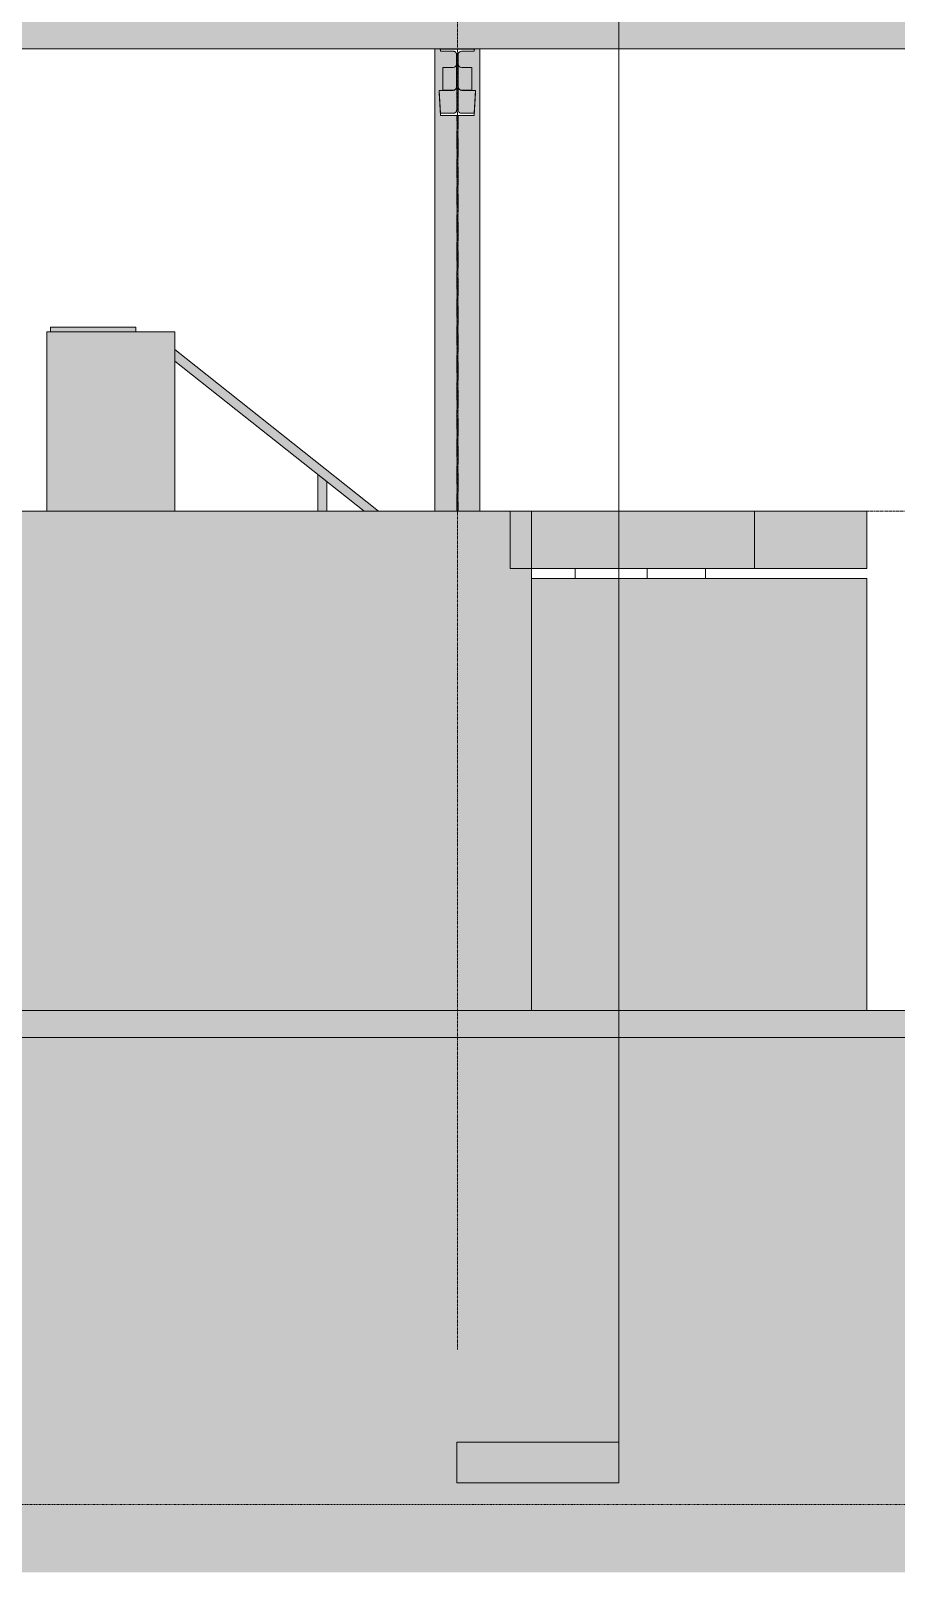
# Model space of a CAD drawing. Header units: inches. Extents: x 1352 to 6578, y -201 to 490.
# Drawn here: x 1718.4 to 1910.7, y -124.9 to 217.8 of the extents above; entities that cross this region are included whole.
import ezdxf

# ---------------------------------------------------------------- set-up
doc = ezdxf.new("R2010")
doc.units = ezdxf.units.IN
doc.header["$MEASUREMENT"] = 0
for name, pattern in [('Aligning Line 1_8_', [0.25, 0.125, -0.125]), ('Grid Line 1_2_', [0.875, 0.5, -0.125, 0.125, -0.125]), ('Hidden 1_8_', [0.1875, 0.125, -0.0625])]:
    doc.linetypes.add(name, pattern=pattern)
for name, color, linetype, lineweight in [('A-FLOR', 192, 'Continuous', 9), ('A-FLOR-HRAL', 11, 'Continuous', 9), ('A-FLOR-LEVL', 51, 'Continuous', 9), ('A-ROOF', 132, 'Continuous', 13), ('A-ROOF-PATT', 132, 'Continuous', 9), ('A-WALL', 113, 'Continuous', 13), ('A-WALL-PATT', 111, 'Continuous', 13), ('C-BLDG-PADS', 91, 'Continuous', 13), ('C-TOPO', 7, 'Continuous', 9), ('G-ANNO-SYMB', 111, 'Aligning Line 1_8_', 9), ('I-WALL', 2, 'Continuous', 13), ('M-EQPM', 50, 'Continuous', 9), ('S-BEAM', 12, 'Continuous', 13), ('S-COLS', 52, 'Continuous', 13), ('S-GRID', 1, 'Continuous', 9)]:
    doc.layers.add(name, color=color, linetype=linetype, lineweight=lineweight)

# ---------------------------------------------------------------- blocks, each defined once
blk = doc.blocks.new('Gas Fired Furnace - Direct Vent - 38000 BTUH-1351617-BUILDING SECTION - EAST_WEST - LOOKING SOUTH')
at = {"layer": 'M-EQPM'}
for points in [[(1615.73, 111), (1618.31, 111), (1618.31, 150.87), (1589.81, 150.87), (1589.81, 111)], [(1609.63, 150.87), (1609.63, 151.87), (1590.63, 151.87), (1590.63, 150.87)]]:
    blk.add_hatch(color=8, dxfattribs=at).paths.add_polyline_path(points, flags=0)
at = {"layer": 'M-EQPM', "color": 8}
for p, q in [((1589.81, 150.87), (1618.31, 150.87)), ((1589.81, 111), (1589.81, 150.87)), ((1590.63, 151.87), (1609.63, 151.87)), ((1590.63, 150.87), (1590.63, 151.87)), ((1609.63, 150.87), (1609.63, 151.87)), ((1618.31, 111), (1618.31, 150.87))]:
    blk.add_line(p, q, dxfattribs=at)
blk = doc.blocks.new('Railing - 2_-1242822-BUILDING SECTION - EAST_WEST - LOOKING SOUTH')
at = {"layer": 'A-FLOR-HRAL'}
blk.add_hatch(color=8, dxfattribs=at).paths.add_polyline_path([(1782.95, 111), (1784.2, 111), (1784.2, 117.55), (1782.2, 119.13), (1782.2, 111)], flags=0)
at = {"layer": 'A-FLOR-HRAL', "color": 8}
for p, q in [((1782.2, 119.13), (1784.2, 117.55)), ((1782.2, 111), (1782.2, 119.13)), ((1784.2, 111), (1784.2, 117.55))]:
    blk.add_line(p, q, dxfattribs=at)
blk = doc.blocks.new('Railing - Railing-1377789-BUILDING SECTION - EAST_WEST - LOOKING SOUTH')
blk.add_blockref('Railing - 2_-1242822-BUILDING SECTION - EAST_WEST - LOOKING SOUTH', (0, 0))
blk = doc.blocks.new('Top Rail Type - Top Rail_Internal_-1377806-BUILDING SECTION - EAST_WEST - LOOKING SOUTH')
at = {"layer": 'A-FLOR-HRAL'}
blk.add_hatch(color=8, dxfattribs=at).paths.add_polyline_path([(1795.67, 111), (1750.43, 146.9), (1750.43, 144.34), (1792.45, 111)], flags=0)
at = {"layer": 'A-FLOR-HRAL', "color": 8}
for p, q in [((1795.67, 111), (1750.43, 146.9)), ((1750.43, 144.34), (1792.45, 111))]:
    blk.add_line(p, q, dxfattribs=at)
blk = doc.blocks.new('W-Wide Flange - GIRDER - T_B_D_ - 2-V9-BUILDING SECTION - EAST_WEST - LOOKING SOUTH')
at = {"layer": 'S-BEAM', "lineweight": 9}
for points in [[(1812.24, 204.59), (1812.24, 209.62), (1809.96, 209.62), (1809.96, 204.59), (1811.7, 204.59)], [(1812.24, 204.59), (1812.44, 204.62), (1812.73, 204.77), (1812.87, 204.92), (1812.93, 204.99), (1813.01, 205.19), (1813.04, 205.39), (1813.01, 210.21), (1812.84, 209.9), (1812.8, 209.85), (1812.64, 209.72), (1812.44, 209.64), (1812.24, 209.62), (1812.24, 204.62)], [(1814.17, 204.59), (1814.17, 209.62), (1813.96, 209.64), (1813.77, 209.72), (1813.56, 209.9), (1813.48, 210.02), (1813.4, 210.21), (1813.37, 210.21), (1813.4, 205.19), (1813.54, 204.92), (1813.68, 204.77), (1813.77, 204.7), (1814.11, 204.6)], [(1816.45, 204.59), (1816.45, 209.62), (1814.17, 209.62), (1814.17, 204.59), (1814.31, 204.59)]]:
    blk.add_hatch(color=254, dxfattribs=at).paths.add_polyline_path(points, flags=0)
h = blk.add_hatch(color=254, dxfattribs=at)
h.paths.add_polyline_path([(1813.01, 204.02), (1813.04, 204.02), (1813.01, 205.19), (1812.87, 204.92), (1812.72, 204.76), (1812.49, 204.64), (1812.29, 204.6), (1812.24, 204.59), (1809.96, 204.59), (1809.96, 204.54), (1812.44, 204.56), (1812.73, 204.71), (1812.88, 204.87), (1812.96, 205.01), (1812.99, 204.99), (1812.91, 204.77), (1812.92, 204.69), (1812.96, 204.65), (1812.92, 204.48), (1812.94, 204.41), (1812.92, 204.24), (1812.96, 204.22), (1812.99, 204.18), (1813, 204.02)], flags=0)
h.paths.add_polyline_path([(1813.5, 204.29), (1813.43, 204.3), (1813.47, 204.36), (1813.49, 204.31)], flags=0)
h.paths.add_polyline_path([(1813.37, 204.02), (1813.44, 204.03), (1813.47, 204.02), (1813.49, 204.02), (1813.5, 204.16), (1813.5, 204.26), (1813.48, 204.68), (1813.5, 204.67), (1813.53, 204.7), (1813.4, 205.09), (1813.46, 204.99), (1813.56, 204.82), (1813.72, 204.68), (1813.89, 204.59), (1814.11, 204.54), (1814.41, 204.54), (1816.45, 204.54), (1816.45, 204.59), (1813.96, 204.62), (1813.68, 204.77), (1813.52, 204.94), (1813.42, 205.13), (1813.4, 205.19), (1813.37, 205.18), (1813.37, 204.02)], flags=0)
at = {"layer": 'S-BEAM', "color": 8, "lineweight": 9}
for p, q in [((1813.04, 212.63), (1813.04, 205.39)), ((1813.37, 205.39), (1813.37, 212.63)), ((1809.96, 209.62), (1812.24, 209.62)), ((1809.96, 209.62), (1809.96, 204.59)), ((1814.17, 209.62), (1816.45, 209.62)), ((1816.45, 204.59), (1816.45, 209.62)), ((1812.24, 204.59), (1809.96, 204.59)), ((1809.96, 204.59), (1809.96, 204.54)), ((1813.37, 204.02), (1813.44, 204.02)), ((1816.45, 204.59), (1814.17, 204.59)), ((1816.45, 204.54), (1816.45, 204.59))]:
    blk.add_line(p, q, dxfattribs=at)
for centre, start_param, end_param in [((1812.24, 210.42), 4.712389, 6.283185), ((1814.17, 210.42), 3.141593, 4.712389), ((1812.24, 205.39), 4.712389, 6.283185), ((1814.17, 205.39), 3.141593, 4.712389)]:
    blk.add_ellipse(centre, major_axis=(0.8, 0), ratio=0.999783, start_param=start_param, end_param=end_param, dxfattribs=at)
blk = doc.blocks.new('W-Wide Flange-Column - W10X49-V10-BUILDING SECTION - EAST_WEST - LOOKING SOUTH')
at = {"layer": 'S-COLS', "color": 8, "linetype": 'Hidden 1_8_', "lineweight": 9}
for p, q in [((1813.05, 201.97), (1813.05, 200.15)), ((1813.05, 198.93), (1813.05, 111)), ((1813.36, 200.15), (1813.36, 201.97)), ((1813.36, 111), (1813.36, 198.93))]:
    blk.add_line(p, q, dxfattribs=at)
blk = doc.blocks.new('Section - 3_32_ x 3_8_-54337-BUILDING SECTION - EAST_WEST - LOOKING SOUTH')
at = {"layer": 'G-ANNO-SYMB', "linetype": 'Continuous'}
blk.add_hatch(color=256, dxfattribs=at).paths.add_polyline_path([(2512.89, -124.86), (2548.89, -124.86), (2548.89, -133.86), (2512.89, -133.86)], flags=0)
for p, q in [((2512.89, -124.86), (2512.89, -133.86)), ((2548.89, -124.86), (2512.89, -124.86)), ((2548.89, -133.86), (2548.89, -124.86)), ((2512.89, -133.86), (2548.89, -133.86))]:
    blk.add_line(p, q, dxfattribs=at)

msp = doc.modelspace()

# ---------------------------------------------------------------- hatches: boundary and pattern name
at = {"layer": 'A-FLOR'}
for points in [[(1829.70325, 98.25), (1829.70325, 111), (1824.95325, 111), (1824.95325, 98.25)], [(1868.35309, 98.25), (1879.20325, 98.25), (1879.20325, 111), (1829.70325, 111), (1829.70325, 98.25), (1868.26865, 98.25)], [(1879.20325, 98.25), (1904.20325, 98.25), (1904.20325, 111), (1879.20325, 111), (1879.20325, 100.65548)]]:
    msp.add_hatch(color=8, dxfattribs=at).paths.add_polyline_path(points, flags=0)
at = {"layer": 'A-ROOF-PATT'}
h = msp.add_hatch(dxfattribs=at)
h.set_pattern_fill('FP_5', color=8, style=0, pattern_type=2)
h.set_pattern_definition([(161.57, (2840.347, 133.239), (-3.8399538, -1.54e-05), [0, -27.322, 3.034, 0]), (18.43, (2839.387, 133.239), (-3.8399538, 1.54e-05), [0, -27.322, 3.034, 0]), (108.43, (2840.347, 133.239), (1.919622, -9.6005246), [9.106, -21.25]), (71.57, (2839.387, 133.239), (1.919622, 9.6005246), [9.106, -21.25])])
h.paths.add_polyline_path([(3037.15949, 213.77444), (3105.45325, 213.77444), (3105.45325, 221.77617), (1585.45325, 221.77617), (1585.45325, 213.77444), (3029.45325, 213.77444)], flags=0)
at = {"layer": 'A-WALL-PATT', "lineweight": 9}
h = msp.add_hatch(dxfattribs=at)
h.set_pattern_fill('FP_3', color=9, style=0, pattern_type=2)
h.set_pattern_definition([(0, (1631.391, 0), (0, 8), []), (90, (1631.391, 0), (-8, 8), [8, -8])])
h.paths.add_polyline_path([(1829.70325, 96), (1868.35309, 96), (1868.35309, 98.25), (1829.70325, 98.25), (1829.70325, 97.56922)], flags=0)
at = {"layer": 'C-BLDG-PADS', "lineweight": 9}
h = msp.add_hatch(dxfattribs=at)
h.set_pattern_fill('FP_2', style=0, pattern_type=2)
h.set_pattern_definition([(50, (2839.867, 132.76), (27.5427, -2.40992), [2.88, -31.68]), (355, (2839.867, 132.76), (-5.32784, 28.88427), [2.304, -25.344]), (100.451, (2842.163, 132.558), (22.2153, 26.47393), [2.448, -26.924]), (46.184, (2839.867, 140.44), (40.9819, -6.3564), [4.32, -47.52]), (96.636, (2843.283, 139.91), (35.8907, 37.4062), [3.671, -40.386]), (351.184, (2839.867, 140.44), (35.891, 37.4062), [3.456, -38.016]), (21, (2843.707, 138.52), (22.92104, -15.46073), [2.88, -31.68]), (326, (2843.707, 138.52), (9.34353, 27.84574), [2.304, -25.344]), (71.451, (2845.617, 137.23), (32.26477, 12.3844), [2.448, -26.924]), (37.5, (2839.867, 132.759), (0.466855, 12.78271), [1.267, -23.77, 1.267, -24.461, -25.44]), (37.5, (2839.867, 132.759), (0.466855, 12.78271), [-50.765, 1.267, -24.173]), (7.5, (2839.867, 132.759), (10.10159, 15.14509), [1.267, -13.402, 1.267, -23.194, -9.696]), (7.5, (2839.867, 132.759), (10.10159, 15.14509), [-39.13, 1.267, -8.429]), (327.5, (2831.304, 132.759), (20.49916, -0.86578), [1.267, -8.333, 1.267, -28.685, -39.744]), (327.5, (2831.304, 132.759), (20.49916, -0.86578), [-39.552, 1.267, -38.477]), (317.5, (2827.464, 132.759), (22.39478, 3.8443), [1.267, -11.213, 1.267, -18.624, -28.224]), (317.5, (2827.464, 132.759), (22.39478, 3.8443), [-32.371, 1.267, -26.957])])
h.paths.add_polyline_path([(2117.40824, -6), (3018.20325, -6), (3018.20325, 0), (1587.20325, 0), (1587.20325, -6), (2096.50481, -6)], flags=0)
at = {"layer": 'C-TOPO'}
h = msp.add_hatch(dxfattribs=at)
h.set_pattern_fill('FP_10', color=8, style=0, pattern_type=2)
h.set_pattern_definition([(0, (2839.867, 132.76), (24, 24), [24, -24]), (0, (2839.867, 141.76), (24, 24), [24, -24]), (0, (2839.867, 150.76), (24, 24), [24, -24]), (90, (2842.867, 153.76), (-24, 24), [24, -24]), (90, (2851.867, 153.76), (-24, 24), [24, -24]), (90, (2860.867, 153.76), (-24, 24), [24, -24])])
h.paths.add_polyline_path([(1599.64075, -124.88852), (3018.20325, -124.88852), (3018.20325, -60), (3004.20325, -60), (3004.20325, -48), (3018.20325, -48), (3018.20325, -6.00628), (1587.20325, -6.00628), (1587.20325, -48), (1599.64075, -48), (1599.64075, -60), (1587.20325, -60), (1587.20325, -124.88852)], flags=0)
at = {"layer": 'I-WALL', "lineweight": 9}
for color, points in [(10, [(1587.20325, 0), (1824.95325, 0), (1824.95325, 111), (1585.45325, 111), (1585.45325, 0)]), (254, [(1866.56699, 0), (1904.20325, 0), (1904.20325, 96), (1829.70325, 96), (1829.70325, 0)])]:
    msp.add_hatch(color=color, dxfattribs=at).paths.add_polyline_path(points, flags=0)
at = {"layer": 'I-WALL'}
msp.add_hatch(color=50, dxfattribs=at).paths.add_polyline_path([(1829.70325, 0), (1829.70325, 98.25), (1824.95325, 98.25), (1824.95325, 0)], flags=0)
at = {"layer": 'S-BEAM'}
for points in [[(1809.43729, 213.22469), (1809.43284, 213.77444), (1809.37878, 213.73475), (1809.43726, 213.2249)], [(1816.96922, 213.22469), (1817.03228, 213.77444), (1816.96925, 213.73475), (1816.96925, 213.42748)], [(1809.43795, 199.44138), (1812.29164, 199.46048), (1812.23575, 204.53526), (1809.17825, 204.53526), (1809.26391, 202.85511)], [(1814.11598, 199.44138), (1816.96856, 199.44138), (1817.22825, 204.53526), (1814.17075, 204.53526), (1814.11466, 199.44138)], [(1809.43797, 198.93124), (1809.43795, 199.44138), (1809.43795, 198.93171)]]:
    msp.add_hatch(color=9, dxfattribs=at).paths.add_polyline_path(points, flags=0)
at = {"layer": 'S-BEAM', "lineweight": 9}
h = msp.add_hatch(dxfattribs=at)
h.set_pattern_fill('FP_14', color=8, style=0, pattern_type=2)
h.set_pattern_definition([(45, (2839.867, 132.759), (-9.50352, 9.50352), []), (45, (2839.867, 147.159), (-9.50352, 9.50352), [])])
h.paths.add_polyline_path([(1809.43797, 198.93124), (1816.96853, 198.93124), (1816.96853, 199.44138), (1813.88004, 199.48332), (1813.63978, 199.60777), (1813.42866, 199.87289), (1813.35337, 200.21202), (1813.37252, 212.63268), (1813.5196, 212.93805), (1813.78453, 213.14931), (1814.1148, 213.22469), (1816.96922, 213.22469), (1816.96925, 213.73475), (1809.43726, 213.73475), (1809.43729, 213.22469), (1812.5264, 213.18275), (1812.76657, 213.05843), (1812.97776, 212.79343), (1813.05309, 212.46315), (1813.03404, 200.03368), (1812.88704, 199.72822), (1812.62215, 199.51683), (1812.29185, 199.44138), (1809.43797, 199.44138), (1809.43797, 199.33098)], flags=0)
at = {"layer": 'S-BEAM'}
h = msp.add_hatch(color=9, dxfattribs=at)
h.paths.add_polyline_path([(1812.93734, 200.52378), (1813.00194, 200.59826), (1812.95272, 200.56313)], flags=0)
h.paths.add_polyline_path([(1812.86769, 201.0371), (1812.94785, 201.1195), (1812.90935, 201.1195), (1812.8744, 201.05038)], flags=0)
h.paths.add_polyline_path([(1812.91184, 201.32129), (1812.88973, 201.36802), (1812.86769, 201.31054)], flags=0)
h.paths.add_polyline_path([(1812.93932, 201.88016), (1813.01645, 201.97408), (1812.98332, 201.97408), (1812.95343, 201.91028)], flags=0)
h.paths.add_polyline_path([(1812.87745, 202.80745), (1812.95413, 202.88102), (1812.96249, 202.97553), (1812.90156, 202.85511)], flags=0)
h.paths.add_polyline_path([(1812.87037, 202.96408), (1812.96606, 203.0464), (1812.98253, 203.16588), (1812.87431, 202.97118)], flags=0)
h.paths.add_polyline_path([(1812.29185, 199.44138), (1812.62233, 199.51694), (1812.88704, 199.72844), (1813.0219, 200.21202), (1812.98318, 200.24146), (1812.90007, 200.18073), (1812.93734, 200.37808), (1812.95108, 200.43611), (1812.9533, 200.58618), (1812.91529, 200.59947), (1812.94231, 200.68611), (1812.98966, 200.92694), (1812.91971, 200.88291), (1812.9655, 201.09305), (1812.86339, 200.99239), (1812.84142, 201.08592), (1812.83733, 201.13939), (1812.82864, 201.21587), (1812.84704, 201.30551), (1812.9194, 201.5599), (1812.91819, 201.66611), (1812.88689, 201.71253), (1812.947, 201.828), (1812.93096, 201.969), (1812.87404, 201.90004), (1812.87122, 202.0383), (1812.98017, 202.2121), (1813.02171, 202.4774), (1812.99827, 202.52996), (1812.92238, 202.48271), (1812.90506, 202.54776), (1812.9243, 202.74077), (1812.8704, 202.71597), (1812.86324, 202.79019), (1812.82706, 202.8149), (1812.87074, 202.95897), (1812.89971, 203.04624), (1812.96574, 203.29756), (1812.90044, 203.30427), (1812.86744, 203.33914), (1812.99758, 204.01975), (1812.96508, 204.03879), (1812.98947, 204.38343), (1812.9211, 204.34197), (1812.94507, 204.4679), (1812.92739, 204.49347), (1812.96331, 204.66976), (1812.9067, 204.66976), (1812.87909, 204.70178), (1812.99104, 205.02021), (1812.95317, 204.99454), (1812.847, 204.82889), (1812.68991, 204.68397), (1812.52034, 204.59463), (1812.29185, 204.54265), (1812.23575, 204.53526), (1812.29164, 199.46048)], flags=0)
h.paths.add_polyline_path([(1812.69574, 199.67855), (1812.69562, 199.67855), (1812.69562, 199.72851)], flags=0)
h.paths.add_polyline_path([(1812.81297, 200.75017), (1812.90077, 200.88026), (1812.88704, 200.84228), (1812.81647, 200.75452)], flags=0)
h.paths.add_polyline_path([(1812.83733, 201.13939), (1812.91184, 201.18672), (1812.86769, 201.18277), (1812.84793, 201.15453)], flags=0)
h.paths.add_polyline_path([(1812.98339, 201.26592), (1812.95011, 201.30551), (1812.97096, 201.27056)], flags=0)
h.paths.add_polyline_path([(1812.82706, 202.50601), (1812.89934, 202.64597), (1812.92238, 202.64393), (1812.84329, 202.52949)], flags=0)
h.paths.add_polyline_path([(1812.98127, 202.64966), (1812.9455, 202.68033), (1812.9455, 202.66757)], flags=0)
h = msp.add_hatch(color=9, dxfattribs=at)
h.paths.add_polyline_path([(1813.44393, 204.57703), (1813.57117, 204.41667), (1813.48779, 204.5014), (1813.44933, 204.56772)], flags=0)
h.paths.add_polyline_path([(1813.55861, 200.62053), (1813.68899, 200.49069), (1813.63213, 200.5304), (1813.56456, 200.61324)], flags=0)
h.paths.add_polyline_path([(1814.11466, 199.44138), (1814.17075, 204.53526), (1813.82035, 204.62188), (1813.68316, 204.70962), (1813.53138, 204.86554), (1813.42449, 205.06417), (1813.42394, 204.96784), (1813.498, 204.76953), (1813.48979, 204.68278), (1813.44662, 204.62188), (1813.46698, 204.42701), (1813.4898, 204.14338), (1813.46835, 204.09764), (1813.41497, 204.1269), (1813.4123, 203.94374), (1813.45364, 203.76901), (1813.53023, 203.66192), (1813.55858, 203.61638), (1813.54565, 203.56558), (1813.45475, 203.6926), (1813.39637, 203.73614), (1813.45109, 203.42428), (1813.43079, 203.38074), (1813.4885, 203.15084), (1813.45475, 203.14889), (1813.52636, 202.85511), (1813.49221, 202.83628), (1813.52647, 202.5839), (1813.53862, 202.5677), (1813.62293, 202.46449), (1813.57312, 202.34587), (1813.52559, 202.41971), (1813.53862, 202.30892), (1813.62135, 202.14382), (1813.62007, 202.10922), (1813.42519, 202.31734), (1813.44042, 202.19833), (1813.51367, 202.10488), (1813.52048, 201.93278), (1813.61829, 201.85867), (1813.64899, 201.66402), (1813.72144, 201.54347), (1813.61737, 201.58178), (1813.51192, 201.70863), (1813.51192, 201.63466), (1813.42267, 201.73973), (1813.50372, 201.28091), (1813.46167, 201.26661), (1813.42077, 201.25593), (1813.46461, 201.03337), (1813.51732, 200.95055), (1813.46978, 200.88538), (1813.4479, 200.87498), (1813.47854, 200.74944), (1813.433, 200.7435), (1813.45849, 200.37251), (1813.38917, 200.4582), (1813.38351, 200.31193), (1813.42866, 200.00491), (1813.47105, 199.95183), (1813.509, 199.75816), (1813.57686, 199.67078), (1813.78445, 199.51683), (1813.94548, 199.46048)], flags=0)
h.paths.add_polyline_path([(1813.68021, 199.98481), (1813.57837, 200.08163), (1813.63978, 200.06776), (1813.67127, 200.00314)], flags=0)
h.paths.add_polyline_path([(1813.61923, 201.71353), (1813.51918, 201.85867), (1813.52031, 201.77087), (1813.61905, 201.71363)], flags=0)
h.paths.add_polyline_path([(1813.49661, 204.29151), (1813.42075, 204.42701), (1813.46698, 204.29667), (1813.4898, 204.2927)], flags=0)
at = {"layer": 'S-COLS'}
h = msp.add_hatch(color=9, dxfattribs=at)
h.paths.add_polyline_path([(1818.20325, 111), (1818.20325, 213.77444), (1817.02773, 213.73475), (1816.96925, 213.22469), (1813.88011, 213.18275), (1813.63999, 213.05843), (1813.42886, 212.79367), (1813.42878, 212.79343), (1813.37075, 212.61702), (1813.39801, 210.20821), (1813.56385, 209.90336), (1813.60507, 209.84965), (1813.77075, 209.72255), (1813.9637, 209.64264), (1814.3084, 209.61539), (1816.44739, 209.61539), (1816.44739, 204.53526), (1817.22825, 204.53526), (1817.22825, 203.96039), (1816.94255, 198.93124), (1809.43795, 198.93171), (1809.17825, 204.53526), (1809.95911, 204.53526), (1809.95911, 209.61539), (1812.44281, 209.64264), (1812.63575, 209.72255), (1812.84266, 209.90336), (1812.92857, 210.0153), (1813.00849, 210.20821), (1813.03575, 210.41522), (1813.03397, 212.63268), (1812.88687, 212.93805), (1812.62189, 213.14931), (1812.29171, 213.22469), (1809.43726, 213.2249), (1809.37423, 213.77444), (1808.20325, 213.77444), (1808.20325, 111)], flags=0)
h.paths.add_polyline_path([(1813.47105, 199.95183), (1813.42866, 200.1221), (1813.44182, 200.03386), (1813.47045, 199.95352)], flags=0)
h.paths.add_polyline_path([(1813.51929, 199.72844), (1813.38538, 200.21202), (1813.40888, 200.26393), (1813.42688, 200.31193), (1813.4479, 200.39725), (1813.46763, 200.4582), (1813.45599, 200.62053), (1813.4479, 200.87498), (1813.51732, 200.95055), (1813.51584, 200.97169), (1813.42935, 201.10641), (1813.42479, 201.36108), (1813.46461, 201.34781), (1813.45781, 201.43688), (1813.46461, 201.51219), (1813.44916, 201.63252), (1813.4617, 201.69378), (1813.51373, 201.63252), (1813.51373, 201.70644), (1813.64899, 201.56102), (1813.70827, 201.56538), (1813.61478, 201.79672), (1813.57849, 201.89704), (1813.51331, 201.97408), (1813.51713, 202.19621), (1813.62135, 202.14382), (1813.61477, 202.19824), (1813.51713, 202.34015), (1813.53862, 202.4015), (1813.61871, 202.35525), (1813.60945, 202.51871), (1813.52647, 202.5839), (1813.48127, 202.87129), (1813.52636, 202.85511), (1813.44932, 203.04714), (1813.42101, 203.2118), (1813.48127, 203.07786), (1813.50212, 203.13877), (1813.53825, 203.15084), (1813.43079, 203.38074), (1813.45475, 203.43214), (1813.41523, 203.66993), (1813.44958, 203.70593), (1813.54565, 203.56558), (1813.56788, 203.54717), (1813.53023, 203.66192), (1813.45225, 203.77268), (1813.46444, 203.86067), (1813.44521, 203.99096), (1813.41045, 204.01975), (1813.3663, 204.01975), (1813.38578, 199.99564), (1813.50064, 199.75816)], flags=0)
h.paths.add_polyline_path([(1812.82706, 202.50601), (1812.88007, 202.50601), (1812.86324, 202.5177)], flags=0)
h.paths.add_polyline_path([(1812.94046, 202.67009), (1812.98584, 202.67039), (1812.9455, 202.66757), (1812.94059, 202.67003)], flags=0)
h.paths.add_polyline_path([(1812.86324, 202.62479), (1812.90915, 202.62479), (1812.8704, 202.62899)], flags=0)
h.paths.add_polyline_path([(1812.84704, 201.30551), (1812.91884, 201.34093), (1812.86339, 201.30949), (1812.85935, 201.30851)], flags=0)
h.paths.add_polyline_path([(1812.91971, 200.88291), (1812.85935, 200.86502), (1812.90077, 200.85936), (1812.91529, 200.87741)], flags=0)
h.paths.add_polyline_path([(1812.97773, 199.87266), (1813.02126, 199.99711), (1813.03404, 200.03368), (1812.99006, 203.96165), (1812.98719, 203.73614), (1812.88123, 203.39285), (1812.95586, 203.53187), (1812.91401, 203.33914), (1812.89997, 203.26955), (1812.95791, 203.26289), (1812.81151, 202.79155), (1812.86324, 202.79019), (1812.87317, 202.75135), (1812.88709, 202.67009), (1812.9455, 202.7219), (1812.9455, 202.43935), (1813.00863, 202.54776), (1813.00863, 202.31723), (1812.93463, 202.10621), (1812.8695, 201.97408), (1812.87404, 201.90004), (1812.95343, 201.9537), (1812.94775, 201.70813), (1812.9587, 201.66468), (1812.83733, 201.22689), (1812.85935, 201.19315), (1812.9332, 201.26592), (1812.90315, 201.00933), (1812.98689, 201.09305), (1812.96019, 200.97983), (1812.92359, 200.791), (1812.98966, 200.829), (1812.91529, 200.61673), (1812.97773, 200.68174), (1812.90077, 200.26504), (1812.93527, 200.15403), (1813.02574, 200.31912), (1812.97773, 200.00855), (1812.93574, 199.89354), (1812.94734, 199.87266)], flags=0)
h.paths.add_polyline_path([(1813.68021, 199.98481), (1813.63073, 200.08632), (1813.57926, 200.07258), (1813.66758, 199.99578)], flags=0)
h.paths.add_polyline_path([(1813.47673, 200.51173), (1813.41165, 200.57113), (1813.45126, 200.57414), (1813.47515, 200.51561)], flags=0)
h.paths.add_polyline_path([(1813.78056, 200.59081), (1813.61747, 200.73767), (1813.73159, 200.63252), (1813.74521, 200.62092)], flags=0)
h.paths.add_polyline_path([(1812.98339, 201.26592), (1812.95011, 201.30551), (1812.98966, 201.29469), (1812.98518, 201.27413)], flags=0)
h.paths.add_polyline_path([(1813.61923, 201.71353), (1813.52031, 201.77087), (1813.51918, 201.85867), (1813.61905, 201.71379)], flags=0)
h.paths.add_polyline_path([(1812.93932, 201.88016), (1813.01188, 201.94132), (1812.96406, 201.89596), (1812.95343, 201.88917)], flags=0)

# ---------------------------------------------------------------- linework, layer by layer
at = {"layer": 'A-FLOR', "color": 8}
for p, q in [((1824.95325, 111), (1904.20325, 111)), ((1829.70325, 111), (1829.70325, 98.25)), ((1879.20325, 111), (1879.20325, 98.25)), ((1904.20325, 111), (1904.20325, 98.25)), ((1904.20325, 98.25), (1829.70325, 98.25))]:
    msp.add_line(p, q, dxfattribs=at)
at = {"layer": 'A-FLOR-LEVL', "linetype": 'Grid Line 1_2_'}
for p, q in [((1351.78416, 111), (4220.88543, 111)), ((1351.78416, 0), (4220.88543, 0))]:
    msp.add_line(p, q, dxfattribs=at)
at = {"layer": 'A-ROOF', "lineweight": 9}
msp.add_line((1585.45325, 213.77444), (3105.45325, 213.77444), dxfattribs=at)
at = {"layer": 'A-WALL', "color": 8, "lineweight": 9}
msp.add_line((1868.35309, 96), (1868.35309, 98.25), dxfattribs=at)
at = {"layer": 'C-BLDG-PADS', "lineweight": 9}
for p, q in [((3018.20325, 0), (1448.49824, 0)), ((1448.49824, -6), (3018.20325, -6))]:
    msp.add_line(p, q, dxfattribs=at)
at = {"layer": 'C-TOPO'}
msp.add_line((2748.52105, -6.00628), (1676.24084, -6.00628), dxfattribs=at)
at = {"layer": 'C-TOPO', "color": 8}
msp.add_line((1676.24084, -6.00628), (2748.52112, -6.00628), dxfattribs=at)
at = {"layer": 'G-ANNO-SYMB', "linetype": 'Continuous'}
msp.add_line((1849.07964, 291.556), (1849.07964, -96), dxfattribs=at)
at = {"layer": 'G-ANNO-SYMB'}
msp.add_line((1448.49824, -109.86125), (4124.13824, -109.86125), dxfattribs=at)
at = {"layer": 'I-WALL', "color": 8, "lineweight": 9}
for p, q in [((1824.95325, 111), (1585.45325, 111)), ((1824.95325, 98.25), (1824.95325, 111)), ((1824.95325, 98.25), (1829.70325, 98.25)), ((1829.70325, 98.25), (1829.70325, 0)), ((1904.20325, 96), (1829.70325, 96)), ((1904.20325, 0), (1904.20325, 96))]:
    msp.add_line(p, q, dxfattribs=at)
at = {"layer": 'S-BEAM', "color": 8, "lineweight": 9}
for p, q in [((1809.43729, 213.22469), (1809.37423, 213.77444)), ((1813.03575, 205.33509), (1813.03575, 212.6325)), ((1813.37075, 212.63268), (1813.37075, 205.33509)), ((1816.96922, 213.22469), (1817.03228, 213.77444)), ((1809.43795, 199.44138), (1809.17825, 204.53526)), ((1809.17825, 203.96039), (1809.17825, 204.53526)), ((1809.17825, 204.53526), (1812.23575, 204.53526)), ((1809.43797, 198.93124), (1809.17825, 203.96039)), ((1813.45202, 203.96039), (1813.3661, 203.96039)), ((1814.17075, 204.53526), (1817.22825, 204.53526)), ((1816.96853, 198.93124), (1817.22825, 203.96039)), ((1817.22825, 204.53526), (1816.96856, 199.44138)), ((1817.22825, 204.53526), (1817.22825, 203.96039))]:
    msp.add_line(p, q, dxfattribs=at)
at = {"layer": 'S-BEAM', "lineweight": 9}
for p, q in [((1816.96925, 213.73475), (1809.43726, 213.73475)), ((1809.43726, 213.73475), (1809.43729, 213.22469)), ((1809.43729, 213.22469), (1812.29171, 213.22469)), ((1813.05309, 212.46315), (1813.05313, 200.20323)), ((1813.35337, 200.20323), (1813.35341, 212.46315)), ((1814.1148, 213.22469), (1816.96922, 213.22469)), ((1816.96922, 213.22469), (1816.96925, 213.73475)), ((1812.29185, 199.44138), (1809.43795, 199.44138)), ((1809.43795, 199.44138), (1809.43797, 198.93124)), ((1809.43797, 198.93124), (1816.96853, 198.93124)), ((1816.96856, 199.44138), (1814.11466, 199.44138)), ((1816.96853, 198.93124), (1816.96856, 199.44138))]:
    msp.add_line(p, q, dxfattribs=at)
at = {"layer": 'S-BEAM', "color": 8, "lineweight": 9}
for centre, start_param, end_param in [((1812.23575, 205.33509), 1.570796327, 3.141592654), ((1814.17075, 205.33509), 0, 1.570796327)]:
    msp.add_ellipse(centre, major_axis=(-0.8, 0), ratio=0.999783057, start_param=start_param, end_param=end_param, dxfattribs=at)
at = {"layer": 'S-BEAM', "lineweight": 9}
for points in [[(1812.29171, 213.22469), (1812.34964, 213.22452), (1812.46223, 213.21191), (1812.62512, 213.15497), (1812.77054, 213.06342), (1812.9124, 212.92168), (1813.02414, 212.71863), (1813.05286, 212.54993), (1813.05309, 212.46315)], [(1813.35341, 212.46315), (1813.35358, 212.52109), (1813.36619, 212.63368), (1813.42309, 212.79657), (1813.51461, 212.94202), (1813.6563, 213.08392), (1813.85933, 213.19572), (1814.02802, 213.22446), (1814.1148, 213.22469)], [(1813.05313, 200.20323), (1813.05297, 200.14529), (1813.04037, 200.03268), (1812.9835, 199.86975), (1812.89203, 199.72425), (1812.75038, 199.58227), (1812.54736, 199.47038), (1812.37864, 199.44162), (1812.29185, 199.44138)], [(1814.11466, 199.44138), (1814.05672, 199.44155), (1813.94411, 199.45418), (1813.78122, 199.51116), (1813.63581, 199.60278), (1813.49399, 199.7446), (1813.38231, 199.94772), (1813.3536, 200.11644), (1813.35337, 200.20323)]]:
    msp.add_open_spline(points, degree=3, knots=[0, 0, 0, 0, 0.142857143, 0.285714286, 0.428571429, 0.571428571, 0.785714286, 1, 1, 1, 1], dxfattribs=at)
at = {"layer": 'S-COLS', "color": 8, "lineweight": 9}
for p, q in [((1808.20325, 213.77444), (1808.20325, 111)), ((1818.20325, 111), (1818.20325, 213.77444))]:
    msp.add_line(p, q, dxfattribs=at)
at = {"layer": 'S-GRID', "linetype": 'Grid Line 1_2_'}
msp.add_line((1813.20325, -75.40835), (1813.20325, 346.81628), dxfattribs=at)

# ---------------------------------------------------------------- block references
at = {"layer": 'A-FLOR-HRAL', "color": 8}
for name in ['Top Rail Type - Top Rail_Internal_-1377806-BUILDING SECTION - EAST_WEST - LOOKING SOUTH', 'Railing - Railing-1377789-BUILDING SECTION - EAST_WEST - LOOKING SOUTH']:
    msp.add_blockref(name, (0, 0), dxfattribs=at)
at = {"layer": 'G-ANNO-SYMB', "linetype": 'Continuous'}
msp.add_blockref('Section - 3_32_ x 3_8_-54337-BUILDING SECTION - EAST_WEST - LOOKING SOUTH', (-699.81209, 28.86426), dxfattribs=at)
at = {"layer": 'M-EQPM', "color": 8}
msp.add_blockref('Gas Fired Furnace - Direct Vent - 38000 BTUH-1351617-BUILDING SECTION - EAST_WEST - LOOKING SOUTH', (132.1134, 0), dxfattribs=at)
at = {"layer": 'S-BEAM', "color": 8, "lineweight": 9}
msp.add_blockref('W-Wide Flange - GIRDER - T_B_D_ - 2-V9-BUILDING SECTION - EAST_WEST - LOOKING SOUTH', (0, 0), dxfattribs=at)
at = {"layer": 'S-COLS', "color": 8, "linetype": 'Hidden 1_8_', "lineweight": 9}
msp.add_blockref('W-Wide Flange-Column - W10X49-V10-BUILDING SECTION - EAST_WEST - LOOKING SOUTH', (0, 0), dxfattribs=at)

doc.saveas('drawing.dxf')
